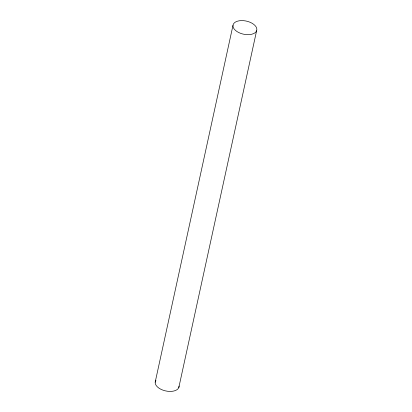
<?xml version="1.0" encoding="UTF-8"?>
<svg xmlns="http://www.w3.org/2000/svg" width="412" height="412" viewBox="0 0 412 412"><rect width="100%" height="100%" fill="white"/><g stroke="black" fill="none" stroke-linecap="round" stroke-linejoin="round"><path stroke-width="0.62" d="M155.185 382.182L232.971 25.426M178.808 387.568L256.594 30.812A12.149 6.705 12.3 0 0 241.236 20.6A12.149 6.705 12.3 0 0 236.885 31.487A12.149 6.705 12.3 0 0 256.594 30.812M179.071 386.085A12.149 6.705 12.3 0 1 165.047 390.787A12.149 6.705 12.3 0 1 155.937 380.307"/></g></svg>
